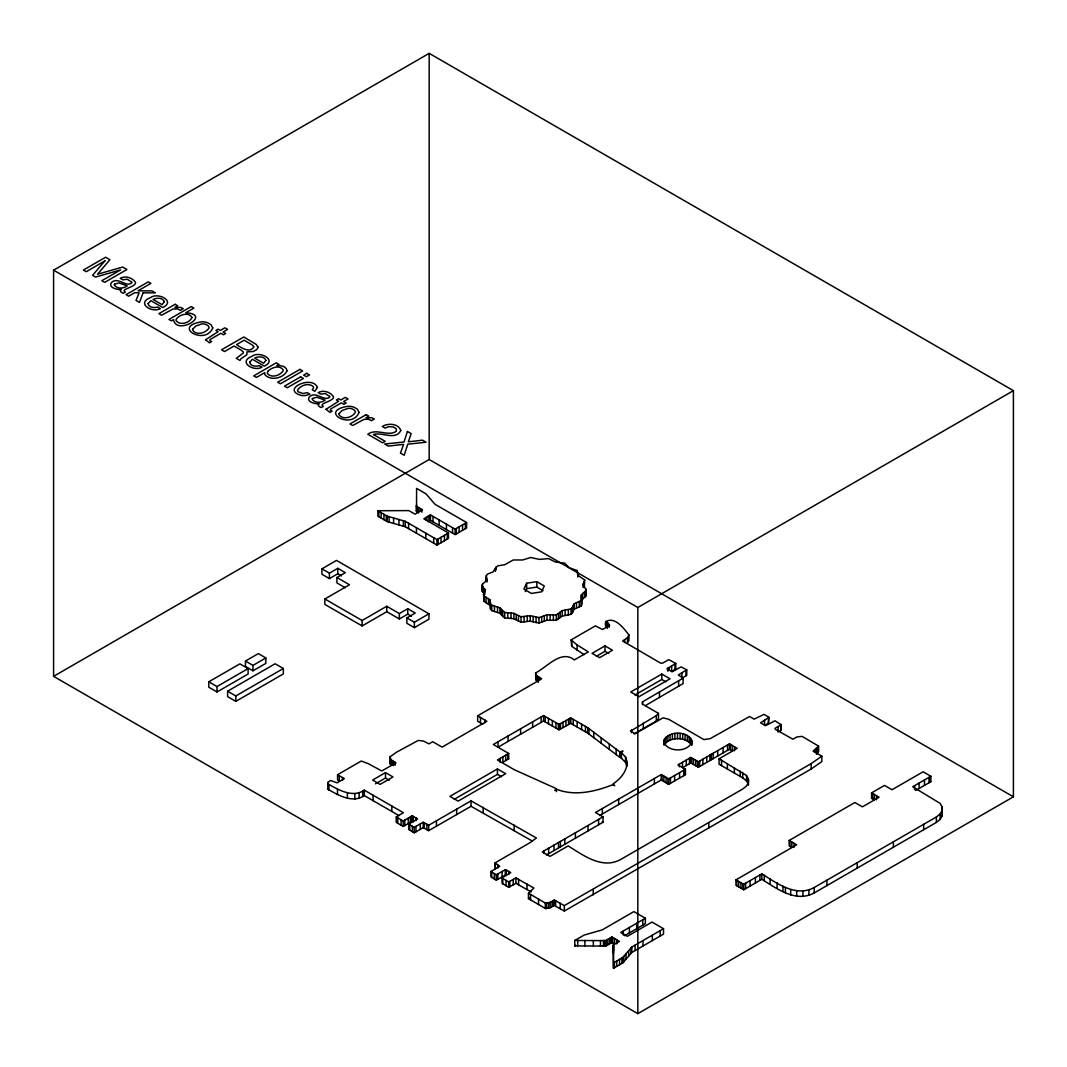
<?xml version="1.0" encoding="UTF-8"?>
<svg xmlns="http://www.w3.org/2000/svg" width="1067" height="1067" viewBox="0 0 1067 1067"><rect width="100%" height="100%" fill="white"/><g stroke="black" fill="none" stroke-linecap="round" stroke-linejoin="round"><path stroke-width="1.5" d="M574.766 940.48L584.142 935.065L602.201 929.904L633.878 911.605L645.388 918.247L620.741 932.478L627.356 936.306L652.004 922.075L663.514 928.717L663.514 934.132L631.824 952.431L622.875 962.847L613.485 968.262L613.218 944.975L619.434 941.387L611.911 937.053L605.709 940.641L574.766 940.48L574.766 945.909L605.709 946.069L611.911 942.481L614.565 944.002L614.565 938.587M748.42 784.365L746.513 780.911L742.699 777.856L719.065 764.212L719.065 758.784L746.513 775.482L748.42 778.937L748.42 782.538L746.513 785.992L742.699 789.033L620.541 859.562C602.175 869.605 583.196 855.254 568.151 845.918L550.025 856.374L542.276 851.906L603.015 816.842L603.015 822.27L546.411 854.947M791.807 841.983L791.807 847.411L789.167 845.878L789.167 840.463L796.676 844.797L735.95 879.862L735.95 885.277L743.699 889.758L761.825 879.288C776.856 888.624 795.835 902.975 814.214 892.932L936.373 822.404L940.174 819.363L942.081 815.908L942.081 812.307M915.739 790.42L930.851 781.698L930.851 776.283L912.725 786.739L940.174 803.438L942.081 806.892L942.081 810.48L940.174 813.934L936.373 816.989L814.214 887.517C795.835 897.56 776.856 883.209 761.825 873.86L743.699 884.33L735.95 879.862M691.909 740.925C689.722 752.795 666.528 752.835 663.727 741.312C667.275 729.214 694.03 730.535 691.843 745.153M399.045 815.628L364.3 795.582C352.75 803.664 338.146 795.208 327.756 789.153L327.809 782.538L329.009 781.471L330.637 780.524L337.092 782.831L344.361 778.63L337.572 774.709L361.26 761.038L368.088 763.572L381.733 770.948L395.99 762.918L391.162 759.771L389.948 756.89L396.511 752.195L418.264 740.431L423.492 741.072L429.014 743.859L432.722 741.712L442.098 747.113L486.872 721.292L477.656 715.81L541.689 678.812L536.928 675.744L535.594 672.93C546.851 667.315 561.229 649.243 574.326 659.913L588.304 651.897L577.114 644.908L571.098 639.893L595.426 625.849L602.442 629.517L609.697 625.449C601.788 612.725 607.483 637.639 606.163 621.461M327.756 789.153L327.809 782.538M416.597 504.958L416.317 506.251L422.532 509.839L415.023 514.174L408.808 510.6L377.865 510.746L377.865 516.175L387.254 521.59L405.3 526.751L436.99 545.05L448.487 538.408L448.487 532.993L423.839 518.762L430.468 514.934L455.116 529.165L466.612 522.523L466.612 527.952L455.116 534.58L430.468 520.363L430.468 514.934M416.597 510.386L416.97 512.053L416.97 506.625M508.692 753.462L493.301 744.499L543.543 715.584L559.041 724.386L570.818 717.958L587.784 727.747L619.887 751.955L622.981 751.061L621.194 752.702L625.542 756.903L627.183 762.371C626.836 771.601 620.274 779.123 612.911 784.032L614.699 785.672L612.405 784.859C595.146 791.554 575.313 796.289 557.334 789.54L554.853 790.46L556.4 788.953L555.213 788.14L514.427 769.787L497.422 759.984L508.692 753.462L508.692 758.877L502.877 762.238L502.877 756.81M577.941 574.219L578.754 575.887L584.689 580.008L582.915 585.316L585.636 588.677L586.13 595.786L581.328 600.414L574.166 603.789L572.432 607.336L572.432 612.751L571.058 614.299L562.242 616.099L556.334 620.287L547.011 620.234L538.968 623.008L530.232 621.154L521.043 622.181L513.907 618.74L504.678 617.886L499.97 613.285L491.794 610.631L490.5 609.124L490.02 599.974L483.965 595.866L483.538 594.226L485.298 590.625L482.084 585.57L482.551 583.929L486.339 580.888L486.352 575.513L487.659 574.033L493.021 571.939L496.288 566.91L498.356 565.71L504.611 564.79L513.254 559.975L522.577 559.975L530.672 557.521L539.435 559.375L548.518 558.601L555.627 562.096L564.683 563.123L569.285 567.844L577.247 570.552L577.941 576.94M586.13 590.358L581.328 594.999L581.408 605.803L574.166 609.217L572.432 612.751M483.284 587.25L483.284 592.665L482.084 590.985L482.551 583.929M526.645 583.236L523.91 589.117L531.366 593.425L541.543 591.852L544.277 585.97L536.821 581.662L526.645 583.236L526.645 588.664L525.284 591.598M664.034 745.219C669.596 736.457 685.548 736.497 691.483 744.846L691.483 739.431M764.532 720.025L764.532 725.453L768.413 723.213L768.76 717.157L763.972 714.383L754.142 719.145L749.554 716.491L710.182 738.671L703.873 739.578L668.582 719.211L663.034 717.851L635.012 733.709L630.544 731.135L656.312 715.637L658.459 713.356L642.547 704.167L642.481 701.873L683.12 678.145L678.332 674.944L686.775 669.809L681.026 666.888L672.143 671.797L667.609 669.182L666.995 668.756L675.771 663.461L668.729 659.619L662.7 663.1L660.686 663.154L622.635 641.014L627.476 637.653L628.943 634.998C624.035 628.716 614.992 616.086 605.843 621.634M768.413 723.213L768.76 717.157M768.413 717.784L760.531 722.826L765.586 725.653L775.015 720.758L781.111 724.826L774.935 728.388L775.456 729.401L792.901 739.204L796.969 736.937L802.077 736.377L818.602 746.126L813.107 751.141L821.83 756.183L821.83 761.598L811.147 769.04L564.31 911.045L554.266 905.443L550.199 907.737L545.33 908.484L528.458 898.614L528.458 893.186L533.9 888.064L515.921 877.928L508.666 881.889L502.81 878.514L502.01 877.834L510.76 872.646L506.305 870.085L505.291 869.698L496.315 874.767L490.94 871.486L499.756 866.297L495.061 862.87L529.872 842.77L536.408 838.008L471.04 800.85L428.667 825.258L423.239 822.23L414.223 827.365L408.714 824.111L417.65 818.896L412.289 815.815L403.219 821.016L396.217 816.949L403.379 812.707L364.3 790.154C352.75 798.236 338.146 789.793 327.756 783.725M528.458 898.614L529.232 897.64M613.485 962.847L622.875 957.419L631.824 947.003L663.514 928.717M490.02 599.974L490.5 603.695L491.794 605.202L499.97 607.857L504.678 612.458L513.907 613.325L521.043 616.753L530.232 615.726L538.968 617.58L547.011 614.819L556.334 614.859L562.242 610.671L571.058 608.884L572.432 607.336M634.105 733.883L656.312 721.065L658.459 718.785L658.459 713.356M681.866 672.904L681.866 678.319L686.775 675.238L686.775 669.809M671.636 666.075L671.636 671.49L675.771 668.876L675.771 663.461M626.769 766.426L625.542 762.331L621.194 758.13L621.821 757.663M528.458 893.186L545.33 903.069L550.199 902.309L554.266 900.014L564.31 905.616L811.147 763.625L821.83 756.183M645.308 705.66L683.12 683.56L683.12 678.145M53.59 270.191L429.174 53.35L1013.41 390.655L1013.41 796.809L637.826 1013.65L53.59 676.345L53.59 270.191L637.826 607.496L1013.41 390.655M53.59 676.345L429.174 459.504L1013.41 796.809M341.547 575.913L337.786 573.753L329.41 578.594L321.914 574.259L321.914 568.844L336.492 560.415L428.947 613.792L428.947 619.22L414.369 627.636L406.86 623.301L406.86 617.886L415.25 613.045L407.741 608.71L399.351 613.552L386.761 606.269L362.113 620.501L324.848 598.987L324.848 604.415L362.113 625.929L386.761 611.698L399.351 618.967L407.741 614.139L411.489 616.299M321.914 568.844L329.41 573.166L337.786 568.324L345.308 572.672L336.919 577.5L336.919 582.929L345.308 587.77M430.468 520.363L428.134 521.696L428.134 516.281M324.848 598.987L349.496 584.769L336.919 577.5M377.865 510.746L387.254 516.175L405.3 521.336L436.99 539.635L448.487 532.993M208.785 681.8L239.888 663.847L248.104 668.596L248.104 674.011L217.001 691.963L208.785 687.228L208.785 681.8L217.001 686.548L248.104 668.596M245.45 661.06L258.347 653.604L265.856 657.939L265.856 663.367L252.959 670.81L245.45 666.475L245.45 661.06L252.959 665.395L265.856 657.939M227.604 691.203L275.126 663.767L283.342 668.502L283.342 673.931L235.807 701.366L227.604 696.618L227.604 691.203L235.807 695.951L283.342 668.502M406.86 617.886L414.369 622.221L428.947 613.792M385.494 772.615L372.596 780.057L380.105 784.392L393.003 776.949L385.494 772.615L385.494 778.03L375.464 783.818M604.976 645.895L592.078 653.337L599.587 657.672L612.485 650.23L604.976 645.895L604.976 651.31L596.386 656.272M621.394 751.555L621.394 756.97L619.887 757.37L587.784 733.176L570.818 723.373L559.041 729.801L543.543 720.999L497.996 747.22L497.996 741.792M497.449 768.934L449.927 796.382L458.143 801.117L505.665 773.682L497.449 768.934L497.449 774.362L454.249 799.303M661.82 674.051L630.717 692.003L638.933 696.738L670.036 678.785L661.82 674.051L661.82 679.466L634.958 694.977M396.217 816.949L396.217 822.377L403.219 826.432L412.289 821.23L413.369 821.843L413.369 816.428M408.714 824.111L408.714 829.526L414.223 832.793L423.239 827.645L428.667 830.673L471.04 806.279L532.233 841.009M599.601 815.561L661.22 779.99L668.729 784.325L685.441 774.669L685.441 769.254L668.729 778.91L661.22 774.562L595.493 812.507L603.015 816.842M719.065 758.784L737.19 748.327L729.441 743.846L698.351 761.798L690.842 757.463L677.932 764.919L685.441 769.254M732.162 745.433L732.162 750.848L729.441 749.274L698.351 767.226L690.842 762.892L682.48 767.72L682.48 762.291M490.94 871.486L490.94 876.901L496.315 880.182L505.291 875.127L506.305 875.5L506.305 870.085M502.01 877.834L502.01 883.249L508.666 887.317L515.921 883.356L531.139 891.892M781.111 724.826L781.111 730.241L778.083 731.989L778.083 726.574M574.766 945.909L575.74 945.349M789.167 840.463L854.88 802.517L862.389 806.852L879.115 797.209L871.592 792.874L871.592 798.289L874.246 799.823L874.246 794.395M871.592 792.874L884.503 785.419L892.012 789.753L923.102 771.801L930.851 776.283M624.528 935.706L645.388 923.662L645.388 918.247M871.592 798.289L872.939 797.516M613.485 953.391L613.858 944.602M526.645 588.664L536.821 587.09L543.036 590.678M483.538 594.226L483.965 601.295L490.02 605.402M930.851 781.698L930.051 781.231L930.051 775.816M466.612 522.523L434.923 504.238L425.986 493.808L416.597 488.393L416.53 510.906M661.82 679.466L665.928 681.84M604.976 651.31L608.737 653.484M685.441 774.669L684.654 774.229L684.654 768.8M482.737 724.173L477.656 721.239L477.656 715.81M507.505 758.197L508.692 758.877M602.228 821.817L603.015 822.27M497.449 774.362L501.557 776.736M385.494 778.03L389.255 780.204M571.098 639.893L571.725 646.322L584.102 654.698M535.594 672.93L535.821 679.772L538.302 682.266L538.302 676.851M389.948 756.89L390.069 763.759L391.162 765.186L391.162 759.771M586.13 595.786L585.636 588.677M781.111 730.241L780.991 724.213M942.081 806.892L942.081 815.908M940.174 813.934L940.174 819.363M936.373 816.989L936.373 822.404M928.97 777.363L928.97 782.791M924.475 779.964L924.475 785.379M923.662 824.324L923.662 829.739M919.1 783.058L919.1 788.473M914.606 785.659L914.606 789.713M893.372 841.81L893.372 847.238M876.46 795.675L876.46 799.743M872.379 793.314L872.379 798.743M857.214 862.683L857.214 868.111M826.912 880.182L826.912 885.597M818.602 746.126L818.602 751.541L816.882 753.689L816.882 748.26M817.775 747.14L817.775 752.568M816.468 748.634L816.468 754.062M814.841 749.581L814.841 752.288M814.214 887.517L814.214 892.932M811.147 763.625L811.147 769.04M808.919 889.705L808.919 895.133M802.931 890.798L802.931 896.227M796.689 890.785L796.689 896.213M794.035 843.277L794.035 847.331M790.687 889.678L790.687 895.106M789.94 840.916L789.94 846.331M785.405 887.477L785.405 892.892M782.951 886.063L782.951 891.478M777.096 882.689L777.096 888.104M770.121 878.661L770.121 884.076M764.279 875.287L764.279 880.702M761.825 873.86L761.825 879.288M759.931 874.953L759.931 880.368M755.436 877.554L755.436 882.969M750.074 880.648L750.074 886.063M748.42 778.937L748.42 785.245M746.513 775.482L746.513 780.911M745.58 883.249L745.58 888.664M743.699 884.33L743.699 889.758M742.885 883.863L742.885 889.291M742.699 772.441L742.699 777.856M740.965 882.756L740.965 888.184M740.245 771.014L740.245 776.443M738.671 881.435L738.671 886.85M736.75 880.328L736.75 885.743M734.456 746.753L734.456 750.821M734.376 767.64L734.376 773.055M730.241 744.313L730.241 749.741M729.441 743.846L729.441 749.274M727.547 744.939L727.547 750.354M727.374 763.599L727.374 769.014M723.053 747.54L723.053 752.955M721.519 760.211L721.519 765.626M717.691 750.634L717.691 756.05M713.196 753.235L713.196 758.65M711.316 754.316L711.316 759.744M709.968 755.089L709.968 760.518M708.808 822.71L708.808 828.125M706.754 756.956L706.754 762.371M702.913 759.171L702.913 764.586M699.699 761.024L699.699 766.439M698.351 761.798L698.351 767.226M697.565 761.345L697.565 766.773M695.711 760.278L695.711 765.693M693.483 758.997L693.483 764.412M691.616 757.917L691.616 763.332M690.842 757.463L690.842 762.892M690.576 737.991L690.576 743.406M689.495 758.237L689.495 763.665M689.175 736.657L689.175 742.072M687.295 735.456L687.295 740.871M686.294 760.091L686.294 765.506M685.948 670.556L685.948 675.971M685.094 734.509L685.094 739.924M683.707 770.254L683.707 775.682M682.68 733.843L682.68 739.271M680.119 733.456L680.119 738.884M679.559 772.655L679.559 778.07M679.279 764.145L679.279 766.853M678.639 680.999L678.639 686.428M677.505 733.349L677.505 738.777M674.971 664.154L674.971 669.569M674.891 733.522L674.891 738.951M674.611 775.509L674.611 780.924M672.37 733.989L672.37 739.404M670.463 777.896L670.463 783.325M669.996 734.723L669.996 740.138M668.916 667.649L668.916 670.356M668.702 667.769L668.702 670.476M668.729 778.91L668.729 784.325M668.462 667.902L668.462 670.61M667.942 778.457L667.942 783.872M667.862 735.737L667.862 741.152M667.662 668.369L667.662 671.076M666.101 736.977L666.101 742.392M666.088 777.376L666.088 782.805M664.821 738.337L664.821 743.766M664.034 739.804L664.034 743.872M663.727 741.312L663.727 744.019M663.861 776.096L663.861 781.511M661.993 775.015L661.993 780.444M661.22 774.562L661.22 779.99M660.206 930.611L660.206 936.039M659.459 692.07L659.459 697.498M656.312 715.637L656.312 721.065M654.378 778.51L654.378 783.938M652.35 935.145L652.35 940.574M643.268 723.173L643.268 728.588M642.814 919.727L642.814 925.142M642.974 940.561L642.974 945.989M642.481 701.873L642.481 704.593M638.079 787.926L638.079 793.341M637.826 607.496L637.826 1013.65M636.706 923.262L636.706 928.677M635.118 945.109L635.118 950.524M631.824 947.003L631.824 952.431M631.477 729.975L631.477 732.682M630.89 948.083L630.89 953.511M629.41 927.463L629.41 932.891M628.943 634.998L628.943 640.427L627.476 643.068L627.476 637.653M628.676 950.67L628.676 956.099M627.183 762.371L627.183 765.079M626.022 953.751L626.022 959.18M625.542 756.903L625.542 762.331M624.648 639.813L624.648 642.521M623.808 956.339L623.808 961.767M623.301 930.998L623.301 935.065M622.875 957.419L622.875 962.847M621.901 957.993L621.901 963.408M621.194 752.702L621.194 758.13M620.687 751.862L620.687 757.29M619.887 751.955L619.887 757.37M619.567 959.326L619.567 964.755M618.633 799.156L618.633 804.571M616.779 939.867L616.779 943.935M616.793 960.94L616.793 966.355M616.139 749.127L616.139 754.542M614.459 962.287L614.459 967.702M613.458 945.989L613.485 968.262M613.312 945.229L613.432 951.15M613.218 944.975L613.218 950.404M612.698 937.506L612.698 942.935M611.911 937.053L611.911 942.481M611.271 937.426L611.271 942.855M609.737 938.32L609.737 943.735M609.284 743.939L609.284 749.367M609.15 624.769L609.15 627.476M607.897 939.387L607.897 944.802M607.27 623.021L607.27 628.436M606.349 940.267L606.349 945.695M605.709 940.641L605.709 946.069M605.256 940.587L605.256 946.016M604.816 940.547L604.816 945.976M604.362 940.52L604.362 945.936M603.909 940.507L603.909 945.922M603.455 940.48L603.455 945.909M602.335 808.559L602.335 813.988M601.201 737.844L601.201 743.259M600.481 940.48L600.481 945.909M598.574 819.403L598.574 824.831M593.785 732.242L593.785 737.657M593.225 889.438L593.225 894.866M593.359 940.48L593.359 945.909M588.931 728.574L588.931 733.989M588.01 825.498L588.01 830.926M587.784 727.747L587.784 733.176M585.49 726.427L585.49 731.842M584.796 591.932L584.796 597.347M584.863 940.48L584.863 945.909M584.689 580.008L584.289 587.183L584.289 581.755M583.222 583.582L583.222 587.637M582.729 593.425L582.729 598.854M581.862 598.68L581.862 604.109M581.608 724.186L581.608 729.601M581.328 594.999L581.408 605.803M579.301 601.615L579.301 607.03M577.847 572.312L577.847 576.38M577.74 940.48L577.74 945.909M577.114 644.908L577.114 650.337M577.18 721.625L577.18 727.054M576.473 602.615L576.473 608.03M575.406 832.78L575.406 838.209M574.166 603.789L574.166 609.217M573.246 719.358L573.246 724.773M573.112 605.456L573.112 610.871M571.725 640.894L571.725 646.322M571.058 608.884L571.058 614.299M570.818 717.958L570.818 723.373M570.231 717.918L570.231 723.346M568.564 718.891L568.564 724.306M568.364 609.684L568.364 615.099M565.923 720.412L565.923 725.84M565.123 610.071L565.123 615.486M564.843 838.889L564.843 844.304M564.31 905.616L564.31 911.045M563.003 722.106L563.003 727.521M562.242 610.671L562.242 616.099M560.482 723.559L560.482 728.974M560.415 841.436L560.415 846.865M560.188 612.018L560.188 617.433M560.242 903.269L560.242 908.697M559.041 724.386L559.041 729.801M558.454 613.645L558.454 619.06M558.401 724.16L558.401 729.575M558.521 842.53L558.521 847.945M556.334 614.859L556.334 620.287M556.4 788.953L556.4 791.661M555.96 722.746L555.96 728.174M555.6 900.601L555.6 906.016M554.266 900.014L554.266 905.443M554.026 845.131L554.026 850.546M553.386 615.125L553.386 620.541M552.679 900.935L552.679 906.35M552.346 720.665L552.346 726.08M550.839 901.988L550.839 907.417M550.119 614.845L550.119 620.274M550.199 902.309L550.199 907.737M548.665 848.225L548.665 853.64M548.465 718.424L548.465 723.839M548.491 902.775L548.491 908.19M547.011 614.819L547.011 620.234M546.517 903.309L546.517 908.724M545.224 716.557L545.224 721.972M545.33 903.069L545.33 908.484M544.29 615.619L544.29 621.034M544.17 850.826L544.17 853.533M543.543 715.584L543.543 720.999M541.689 616.819L541.689 622.234M541.142 716.877L541.142 722.306M539.368 677.465L539.368 680.172M538.968 617.58L538.968 623.008M538.542 899.148L538.542 904.563M536.821 581.662L536.821 587.09M536.928 675.744L536.928 681.173M536.061 617.3L536.061 622.728M535.821 674.357L535.821 679.772M533.14 616.406L533.14 621.834M532.62 721.799L532.62 727.227M530.552 894.533L530.552 899.948M530.232 615.726L530.232 621.154M527.218 615.912L527.218 621.327M526.991 884.076L526.991 889.491M524.084 616.526L524.084 621.941M521.043 616.753L521.043 622.181M520.616 728.734L520.616 734.149M518.575 879.221L518.575 884.636M518.455 615.979L518.455 621.394M516.241 614.579L516.241 619.994M515.921 877.928L515.921 883.356M514.147 825.151L514.147 830.566M513.907 613.325L513.907 618.74M513.2 879.501L513.2 884.93M511.026 612.858L511.026 618.273M509.853 881.435L509.853 886.85M508.812 871.526L508.812 874.246M508.666 881.889L508.666 887.317M508.079 735.963L508.079 741.392M507.705 612.805L507.705 618.233M507.825 753.956L507.825 759.384M506.051 880.382L506.051 885.81M505.665 755.209L505.665 760.624M505.291 869.698L505.291 875.127M504.678 612.458L504.678 617.886M502.81 878.514L502.81 883.929M502.65 611.258L502.65 616.686M502.077 871.566L502.077 876.981M501.383 609.524L501.383 614.939M500.13 758.397L500.13 762.465M499.97 607.857L499.97 613.285M497.889 865.217L497.889 867.938M497.849 873.993L497.849 879.421M497.555 606.79L497.555 612.218M496.315 874.767L496.315 880.182M496.288 566.91L496.288 569.618M495.395 568.684L495.395 571.392M495.355 863.763L495.355 869.178L495.061 862.87M494.474 606.083L494.474 611.511M494.328 873.62L494.328 879.035M491.794 605.202L491.794 610.631M491.7 872.099L491.7 877.514M490.313 601.815L490.5 609.124M488.473 598.507L488.473 603.922M486.965 579.221L486.965 581.928M486.539 577.34L486.539 581.408M486.352 575.513L486.352 580.928M486.018 597.227L486.018 602.642M484.978 720.038L484.978 722.759M484.818 588.931L484.818 594.359M483.965 595.866L483.965 601.295M483.164 807.266L483.164 812.681M482.084 585.57L482.084 590.985M480.497 717.451L480.497 722.879M471.04 800.85L471.04 806.279M465.412 523.217L465.412 528.632M462.558 524.857L462.558 530.286M459.157 526.831L459.157 532.246M456.676 809.146L456.676 814.574M456.303 528.472L456.303 533.9M455.116 529.165L455.116 534.58M452.541 527.685L452.541 533.1M447.286 533.673L447.286 539.102M446.433 524.15L446.433 529.579M444.432 535.327L444.432 540.742M441.031 537.288L441.031 542.716M439.137 519.949L439.137 525.364M438.177 538.942L438.177 544.357M436.99 539.635L436.99 545.05M436.456 820.83L436.456 826.245M433.695 537.728L433.695 543.143M433.029 516.415L433.029 521.83M429.774 515.334L429.774 520.749M429.174 53.35L429.174 459.504M428.667 825.258L428.667 830.673M426.867 824.217L426.867 829.646M426.173 517.415L426.173 520.122M425.826 533.193L425.826 538.608M424.319 822.75L424.319 828.165M423.239 822.23L423.239 827.645M421.878 509.466L421.878 512.187M420.345 508.586L420.345 511.293M420.265 823.937L420.265 829.366M418.504 507.519L418.504 512.947M416.477 505.745L416.317 511.68M416.45 527.778L416.45 533.193M415.943 817.909L415.943 820.616M415.97 826.418L415.97 831.833M414.369 622.221L414.369 627.636M414.223 827.365L414.223 832.793M412.289 815.815L412.289 821.23M412.395 826.311L412.395 831.74M411.835 816.068L411.835 821.483M411.142 816.468L411.142 821.883M410.848 816.642L410.742 822.11M410.582 816.788L410.582 822.204M410.488 816.842L410.488 822.27M409.728 824.778L409.728 830.193M408.594 523.243L408.594 528.658M408.261 818.136L408.261 823.551M407.741 608.71L407.741 614.139M405.3 521.336L405.3 526.751M404.78 820.136L404.78 825.565M403.419 520.803L403.419 526.218M403.219 821.016L403.219 826.432M401.085 819.789L401.085 825.204M399.351 613.552L399.351 618.967M398.951 519.522L398.951 524.937M397.724 817.842L397.724 823.257M395.177 762.452L395.177 765.159M393.603 517.988L393.603 523.404M393.59 761.531L393.59 765.599M392.696 761.011L392.696 765.079M391.829 806.038L391.829 811.467M390.069 758.344L390.069 763.759M389.135 516.708L389.135 522.123M387.254 516.175L387.254 521.59M386.761 606.269L386.761 611.698M386.281 515.601L386.281 521.029M383.947 514.267L383.947 519.682M381.172 512.653L381.172 518.082M378.838 511.32L378.838 516.735M373.09 795.222L373.09 800.637M364.3 790.154L364.3 795.582M362.7 791.087L362.7 796.502M362.113 620.501L362.113 625.929M359.166 792.728L359.166 798.143M354.844 793.875L354.844 799.29M347.389 792.621L347.389 798.036M342.547 777.59L342.547 780.297M339.293 775.709L339.293 781.124L337.572 780.137L337.572 774.709M337.786 568.324L337.786 573.753M337.492 789.073L337.492 794.488M329.41 573.166L329.41 578.594M328.956 784.912L328.956 790.327M252.959 665.395L252.959 670.81M235.807 695.951L235.807 701.366M217.001 686.548L217.001 691.963M317.406 387.454L314.885 391.296L312.244 389.762L313.631 387.694L313.245 386.614C308.696 382.466 300.947 385.24 297.733 389.722A4.721 2.721 0 0 0 298.373 391.896L303.015 393.51L307.229 392.656L309.87 394.19L306.282 395.337A7.856 4.535 0 0 1 301.267 395.417C280.181 389.308 312.538 374.597 317.406 387.454M205.544 339.746L209.479 342.84L211.626 341.6L209.732 340.373L210.292 339.386L220.869 333.291L223.456 334.785L225.67 333.491L223.083 331.997L227.604 329.396L224.857 327.809L220.335 330.41L218.148 329.143L215.921 330.437L218.108 331.704L205.544 339.746M326.022 409.301L329.97 412.409L332.117 411.168L330.223 409.941L330.783 408.954L341.36 402.846L343.934 404.34L346.161 403.059L343.574 401.565L348.095 398.951L345.348 397.364L340.826 399.978L338.626 398.711L336.412 399.992L338.599 401.259L326.022 409.301M148.06 303.602C148.553 307.669 154.502 308.11 157.676 307.069L160.343 308.616C152.101 313.365 135.842 303.241 150.487 297.653C157.529 291.865 176.322 301.254 162.718 307.509L150.86 300.654L148.06 303.602M249.625 362.247C250.105 366.301 256.053 366.741 259.228 365.701L261.908 367.248C253.653 371.996 237.394 361.873 252.039 356.285C259.081 350.496 277.873 359.886 264.283 366.141L252.412 359.286L249.625 362.247M131.694 282.168L131.614 283.062C125.639 287.396 117.877 276.353 111.501 282.515C107.647 287.61 117.583 289.984 121.225 289.41L120.198 290.557L121.251 292.305L123.399 293.238L125.399 292.065C119.544 289.33 135.162 287.223 135.549 282.982L135.402 282.181C132.215 277.607 125.239 275.433 120.238 278.327L122.772 279.794L127.373 279.274L131.694 282.168M329.65 396.444L329.57 397.351C323.594 401.685 315.832 390.629 309.457 396.804C305.589 401.899 315.539 404.273 319.18 403.699L318.153 404.833L319.206 406.594L321.354 407.514L323.354 406.354C317.499 403.619 333.117 401.512 333.504 397.271L333.357 396.471C330.17 391.896 323.194 389.722 318.193 392.616L320.727 394.083L325.328 393.563L329.65 396.444M192.674 329.129L192.58 329.943C196.008 336.052 206.545 332.984 209.145 327.609L208.278 325.822L205.838 324.381A5.242 3.028 0 0 0 201.583 323.995L195.861 325.982L192.674 329.129M338.999 413.609L338.893 414.409C342.32 420.531 352.857 417.464 355.458 412.075L354.604 410.288L352.15 408.861A5.242 3.028 0 0 0 347.895 408.461L342.174 410.462L338.999 413.609M257.987 347.055L256.92 349.469L253.332 351.523L246.917 351.857L246.864 354.737L240.875 358.819L239.982 360.459L236.287 358.325L243.276 353.097L243.209 351.79L240.915 350.003L234.073 346.041L224.537 351.536L221.536 349.803L243.743 336.985L256.16 344.361L257.987 347.055M191.953 317.433C189.859 322.848 179.99 326.009 176.108 320.62L176.055 319.633C178.763 314.578 188.686 311.671 191.953 317.433M173.521 319.7C176.495 336.132 212.56 314.418 185.818 312.751L193.874 308.096L191.233 306.576L168.933 319.446L171.454 320.887L173.521 319.7M212.773 327.916C205.291 346.068 171.52 326.462 201.583 321.847A9.456 5.455 0 0 1 207.758 322.794L210.946 324.595L212.773 327.916M359.086 412.395C351.617 430.548 317.833 410.928 347.895 406.314A9.456 5.455 0 0 1 354.071 407.261L357.258 409.074L359.086 412.395M114.462 284.235L114.302 285.062C117.077 289.064 123.625 288.757 127.186 285.823L118.824 282.915L114.462 284.235M312.418 398.524L312.258 399.351C315.032 403.353 321.58 403.046 325.142 400.112L316.779 397.204L312.418 398.524M164.358 301.694L162.091 304.642L153.088 299.454C156.502 297.693 162.744 297.413 164.358 301.694M265.91 360.326L263.642 363.273L254.653 358.085C258.054 356.325 264.296 356.045 265.91 360.326M253.759 346.882C250.091 353.737 240.729 347.522 236.581 344.588L244.17 340.213L252.786 345.321L253.759 346.882M400.779 430.521C395.63 440.858 381.879 431.722 373.41 434.522L385.24 441.351L382.666 442.832L367.795 434.256C376.598 427.787 387.828 437.03 396.297 431.281L396.257 428.801L393.416 426.987L388.855 426.64L385.067 428.094L382.306 426.493C387.841 422.879 398.578 423.439 400.779 430.521M286.996 370.889C283.515 378.318 270.284 381.319 264.776 374.477L264.723 372.636L256.453 377.425L253.719 375.851L276.3 362.807L278.954 364.34L276.806 365.581C280.581 365.234 286.676 366.208 286.996 370.889M407.407 431.468L404.033 442.018L384.694 444.005L388.321 446.099L403.606 444.379L400.458 453.115L404.193 455.262L407.767 444.179L426.053 442.231L422.465 440.164L408.341 441.818L411.168 433.642L407.407 431.468M143.085 292.811L139.497 302.441L136.016 300.441L139.137 292.798L134.762 292.691L128.68 296.199L126.066 294.692L148.286 281.861L150.9 283.382L138.003 290.824L151.861 290.878L155.342 292.892L143.085 292.811M267.697 371.449L267.31 373.397C271.285 378.518 280.248 375.597 283.155 370.729L283.128 369.742C279.381 364.607 271.338 367.582 267.697 371.449M104.926 260.855L92.576 275.353L95.55 277.073L120.624 269.911L101.832 280.701L104.686 282.342L126.906 269.524L122.638 267.057L97.524 274.246L109.914 259.721L105.606 257.227L83.399 270.058L86.267 271.712L104.926 260.855M175.108 304.308L158.916 313.658L161.637 315.218L172.854 309.07L177.442 308.923L180.403 310.337L183.271 308.683L180.656 307.429L174.895 307.416L177.696 305.789L175.108 304.308M299.907 369.409L277.687 382.226L280.421 383.8L302.628 370.969L299.907 369.409M300.614 376.851L284.502 386.161L287.263 387.761L303.388 378.452L300.614 376.851M306.709 373.33L303.628 375.117L306.389 376.704L309.483 374.93L306.709 373.33M366.181 414.623L349.989 423.972L352.71 425.533L363.927 419.384L368.515 419.238L371.476 420.665L374.344 418.998L371.729 417.744L365.968 417.731L368.769 416.117L366.181 414.623"/></g></svg>
